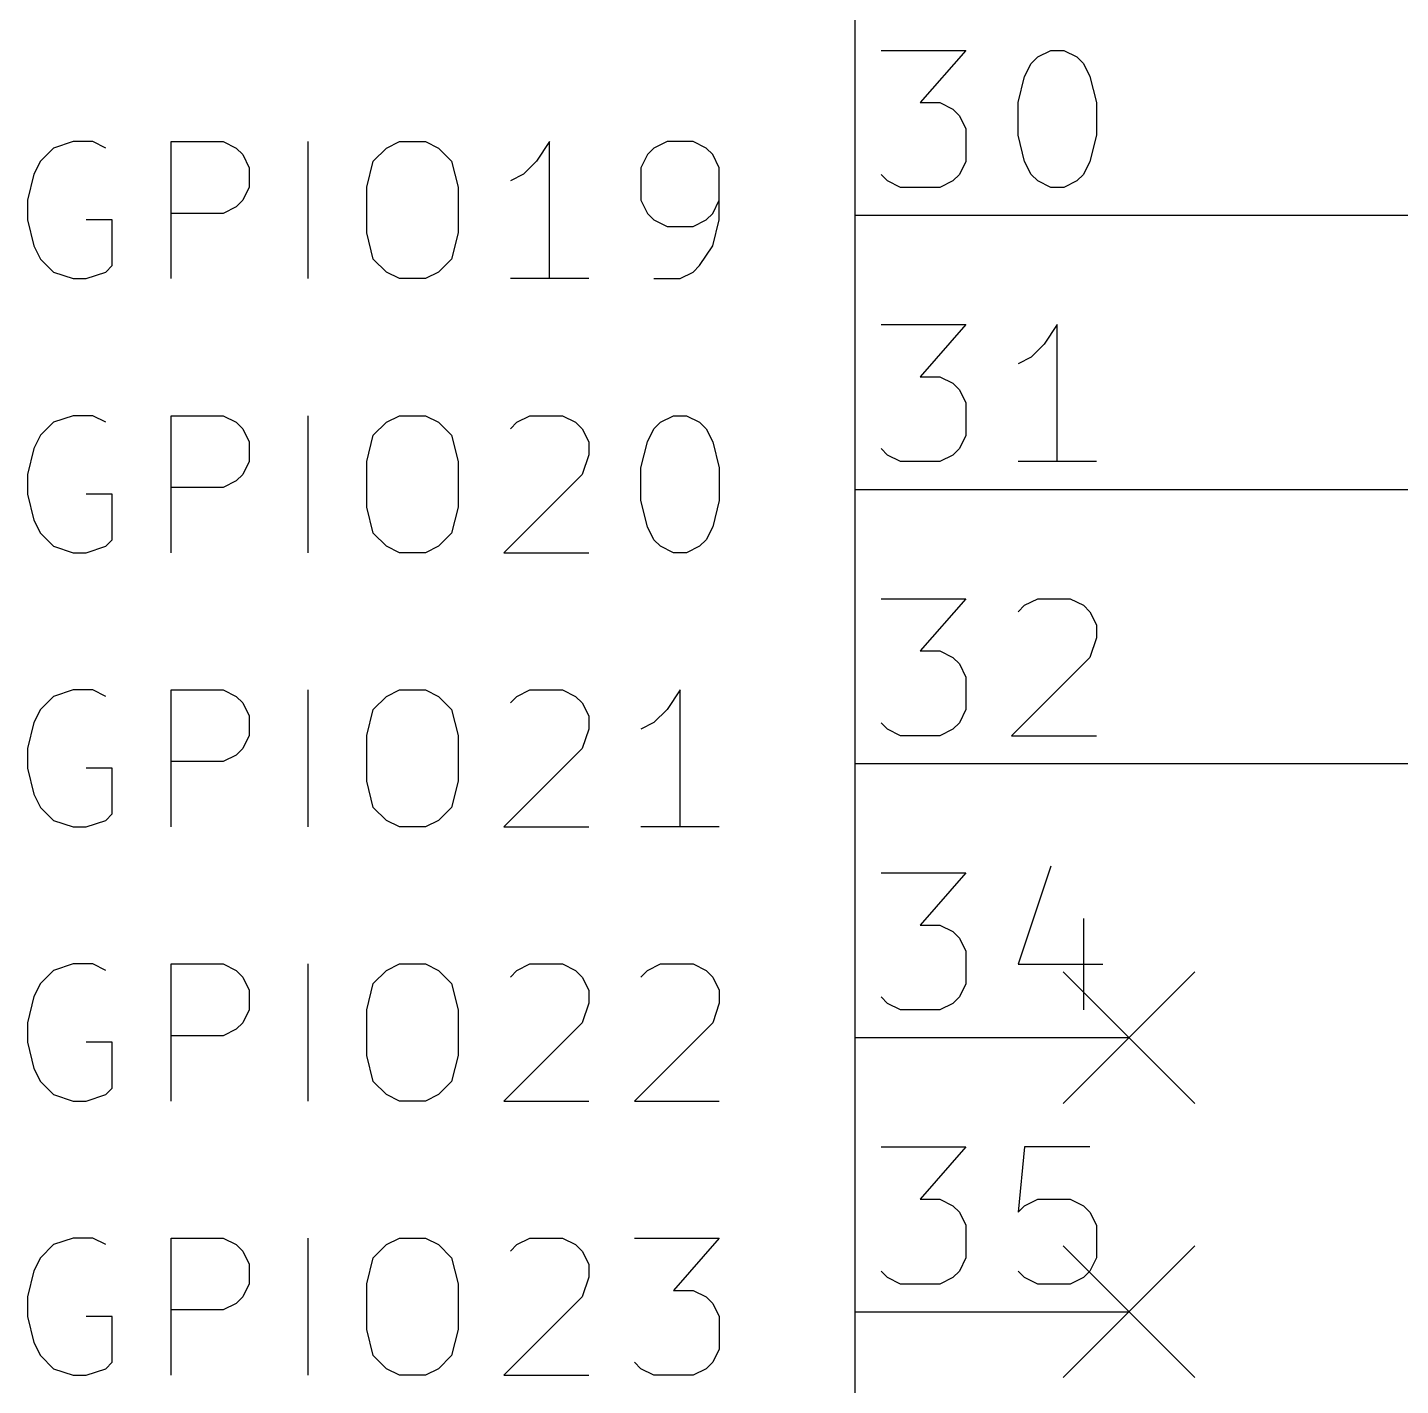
# Model space of a CAD drawing. Extents: x 0.4 to 11.3, y -7.9 to -0.4.
# Drawn here: x 8.598 to 9.099, y -5.127 to -4.632 of the extents above; entities that cross this region are included whole.
import ezdxf

# ---------------------------------------------------------------- set-up
doc = ezdxf.new("R2010")
doc.units = 0
doc.header["$MEASUREMENT"] = 0
for name, color, linetype in [('BLUE2', 5, 'CONTINUOUS'), ('CYAN2', 4, 'CONTINUOUS'), ('GREEN3', 91, 'CONTINUOUS'), ('LYELLOW', 51, 'CONTINUOUS'), ('RED2', 1, 'CONTINUOUS'), ('RED3', 11, 'CONTINUOUS')]:
    doc.layers.add(name, color=color, linetype=linetype)

msp = doc.modelspace()

# ---------------------------------------------------------------- linework, layer by layer
at = {"layer": 'BLUE2', "linetype": 'CONTINUOUS'}
for p, q in [((8.976, -4.976), (9.024, -5.024)), ((9.024, -4.976), (8.976, -5.024)), ((8.976, -5.076), (9.024, -5.124)), ((9.024, -5.076), (8.976, -5.124))]:
    msp.add_line(p, q, dxfattribs=at)
at = {"layer": 'CYAN2', "linetype": 'CONTINUOUS'}
for p, q in [((8.61476, -4.67313), (8.60762, -4.67551)), ((8.61476, -4.67313), (8.60762, -4.67551)), ((8.6219, -4.67313), (8.61476, -4.67313)), ((8.6219, -4.67313), (8.61476, -4.67313)), ((8.62667, -4.67551), (8.6219, -4.67313)), ((8.62667, -4.67551), (8.6219, -4.67313)), ((8.65047, -4.72313), (8.65047, -4.67313)), ((8.65047, -4.67313), (8.66952, -4.67313)), ((8.65047, -4.72313), (8.65047, -4.67313)), ((8.65047, -4.67313), (8.66952, -4.67313)), ((8.66952, -4.67313), (8.67428, -4.67551)), ((8.66952, -4.67313), (8.67428, -4.67551)), ((8.70047, -4.72313), (8.70047, -4.67313)), ((8.70047, -4.72313), (8.70047, -4.67313)), ((8.72905, -4.67551), (8.73381, -4.67313)), ((8.72905, -4.67551), (8.73381, -4.67313)), ((8.73381, -4.67313), (8.74333, -4.67313)), ((8.73381, -4.67313), (8.74333, -4.67313)), ((8.74333, -4.67313), (8.74809, -4.67551)), ((8.74333, -4.67313), (8.74809, -4.67551)), ((8.78857, -4.67313), (8.78381, -4.68028)), ((8.78857, -4.67313), (8.78381, -4.68028)), ((8.78857, -4.72313), (8.78857, -4.67313)), ((8.78857, -4.72313), (8.78857, -4.67313)), ((8.83143, -4.67313), (8.82667, -4.67551)), ((8.83143, -4.67313), (8.82667, -4.67551)), ((8.84095, -4.67313), (8.83143, -4.67313)), ((8.84095, -4.67313), (8.83143, -4.67313)), ((8.84571, -4.67551), (8.84095, -4.67313)), ((8.84571, -4.67551), (8.84095, -4.67313)), ((8.60762, -4.67551), (8.60285, -4.68028)), ((8.60762, -4.67551), (8.60285, -4.68028)), ((8.67428, -4.67551), (8.67667, -4.67789)), ((8.67428, -4.67551), (8.67667, -4.67789)), ((8.67667, -4.67789), (8.67904, -4.68265)), ((8.67667, -4.67789), (8.67904, -4.68265)), ((8.72428, -4.68028), (8.72905, -4.67551)), ((8.72428, -4.68028), (8.72905, -4.67551)), ((8.74809, -4.67551), (8.75285, -4.68028)), ((8.74809, -4.67551), (8.75285, -4.68028)), ((8.82428, -4.67789), (8.82191, -4.68265)), ((8.82428, -4.67789), (8.82191, -4.68265)), ((8.82667, -4.67551), (8.82428, -4.67789)), ((8.82667, -4.67551), (8.82428, -4.67789)), ((8.84809, -4.67789), (8.84571, -4.67551)), ((8.84809, -4.67789), (8.84571, -4.67551)), ((8.85048, -4.68265), (8.84809, -4.67789)), ((8.85048, -4.68265), (8.84809, -4.67789)), ((8.60285, -4.68028), (8.60047, -4.68504)), ((8.60285, -4.68028), (8.60047, -4.68504)), ((8.67904, -4.68265), (8.67904, -4.6898)), ((8.67904, -4.68265), (8.67904, -4.6898)), ((8.72191, -4.6898), (8.72428, -4.68028)), ((8.72191, -4.6898), (8.72428, -4.68028)), ((8.75285, -4.68028), (8.75524, -4.6898)), ((8.75285, -4.68028), (8.75524, -4.6898)), ((8.78381, -4.68028), (8.77905, -4.68504)), ((8.78381, -4.68028), (8.77905, -4.68504)), ((8.82191, -4.68265), (8.82191, -4.69456)), ((8.82191, -4.68265), (8.82191, -4.69456)), ((8.85048, -4.7017), (8.85048, -4.68265)), ((8.85048, -4.7017), (8.85048, -4.68265)), ((8.60047, -4.68504), (8.59809, -4.69456)), ((8.60047, -4.68504), (8.59809, -4.69456)), ((8.77905, -4.68504), (8.77429, -4.68742)), ((8.77905, -4.68504), (8.77429, -4.68742)), ((8.67904, -4.6898), (8.67667, -4.69456)), ((8.67904, -4.6898), (8.67667, -4.69456)), ((8.72191, -4.70646), (8.72191, -4.6898)), ((8.72191, -4.70646), (8.72191, -4.6898)), ((8.75524, -4.6898), (8.75524, -4.70646)), ((8.75524, -4.6898), (8.75524, -4.70646)), ((8.59809, -4.69456), (8.59809, -4.7017)), ((8.59809, -4.69456), (8.59809, -4.7017)), ((8.67428, -4.69694), (8.66952, -4.69932)), ((8.67428, -4.69694), (8.66952, -4.69932)), ((8.67667, -4.69456), (8.67428, -4.69694)), ((8.67667, -4.69456), (8.67428, -4.69694)), ((8.82191, -4.69456), (8.82428, -4.69932)), ((8.82191, -4.69456), (8.82428, -4.69932)), ((8.84809, -4.69932), (8.85048, -4.69456)), ((8.84809, -4.69932), (8.85048, -4.69456)), ((8.59809, -4.7017), (8.60047, -4.71122)), ((8.59809, -4.7017), (8.60047, -4.71122)), ((8.62904, -4.7017), (8.61952, -4.7017)), ((8.62904, -4.7017), (8.61952, -4.7017)), ((8.62904, -4.71837), (8.62904, -4.7017)), ((8.62904, -4.71837), (8.62904, -4.7017)), ((8.66952, -4.69932), (8.65047, -4.69932)), ((8.66952, -4.69932), (8.65047, -4.69932)), ((8.82428, -4.69932), (8.82667, -4.7017)), ((8.82428, -4.69932), (8.82667, -4.7017)), ((8.82667, -4.7017), (8.83143, -4.70408)), ((8.82667, -4.7017), (8.83143, -4.70408)), ((8.84095, -4.70408), (8.84571, -4.7017)), ((8.84095, -4.70408), (8.84571, -4.7017)), ((8.84571, -4.7017), (8.84809, -4.69932)), ((8.84571, -4.7017), (8.84809, -4.69932)), ((8.84809, -4.71122), (8.85048, -4.7017)), ((8.84809, -4.71122), (8.85048, -4.7017)), ((8.72428, -4.71599), (8.72191, -4.70646)), ((8.72428, -4.71599), (8.72191, -4.70646)), ((8.75524, -4.70646), (8.75285, -4.71599)), ((8.75524, -4.70646), (8.75285, -4.71599)), ((8.83143, -4.70408), (8.84095, -4.70408)), ((8.83143, -4.70408), (8.84095, -4.70408)), ((8.60047, -4.71122), (8.60285, -4.71599)), ((8.60047, -4.71122), (8.60285, -4.71599)), ((8.84333, -4.71837), (8.84809, -4.71122)), ((8.84333, -4.71837), (8.84809, -4.71122)), ((8.60285, -4.71599), (8.60762, -4.72075)), ((8.60285, -4.71599), (8.60762, -4.72075)), ((8.62667, -4.72075), (8.62904, -4.71837)), ((8.62667, -4.72075), (8.62904, -4.71837)), ((8.72905, -4.72075), (8.72428, -4.71599)), ((8.72905, -4.72075), (8.72428, -4.71599)), ((8.75285, -4.71599), (8.74809, -4.72075)), ((8.75285, -4.71599), (8.74809, -4.72075)), ((8.84095, -4.72075), (8.84333, -4.71837)), ((8.84095, -4.72075), (8.84333, -4.71837)), ((8.60762, -4.72075), (8.61476, -4.72313)), ((8.60762, -4.72075), (8.61476, -4.72313)), ((8.61476, -4.72313), (8.61952, -4.72313)), ((8.61476, -4.72313), (8.61952, -4.72313)), ((8.61952, -4.72313), (8.62667, -4.72075)), ((8.61952, -4.72313), (8.62667, -4.72075)), ((8.73381, -4.72313), (8.72905, -4.72075)), ((8.73381, -4.72313), (8.72905, -4.72075)), ((8.74333, -4.72313), (8.73381, -4.72313)), ((8.74333, -4.72313), (8.73381, -4.72313)), ((8.74809, -4.72075), (8.74333, -4.72313)), ((8.74809, -4.72075), (8.74333, -4.72313)), ((8.80286, -4.72313), (8.77429, -4.72313)), ((8.80286, -4.72313), (8.77429, -4.72313)), ((8.82667, -4.72313), (8.83619, -4.72313)), ((8.82667, -4.72313), (8.83619, -4.72313)), ((8.83619, -4.72313), (8.84095, -4.72075)), ((8.83619, -4.72313), (8.84095, -4.72075)), ((8.61476, -4.77313), (8.60762, -4.77551)), ((8.61476, -4.77313), (8.60762, -4.77551)), ((8.6219, -4.77313), (8.61476, -4.77313)), ((8.6219, -4.77313), (8.61476, -4.77313)), ((8.62667, -4.77551), (8.6219, -4.77313)), ((8.62667, -4.77551), (8.6219, -4.77313)), ((8.65047, -4.82313), (8.65047, -4.77313)), ((8.65047, -4.77313), (8.66952, -4.77313)), ((8.65047, -4.82313), (8.65047, -4.77313)), ((8.65047, -4.77313), (8.66952, -4.77313)), ((8.66952, -4.77313), (8.67428, -4.77551)), ((8.66952, -4.77313), (8.67428, -4.77551)), ((8.70047, -4.82313), (8.70047, -4.77313)), ((8.70047, -4.82313), (8.70047, -4.77313)), ((8.72905, -4.77551), (8.73381, -4.77313)), ((8.72905, -4.77551), (8.73381, -4.77313)), ((8.73381, -4.77313), (8.74333, -4.77313)), ((8.73381, -4.77313), (8.74333, -4.77313)), ((8.74333, -4.77313), (8.74809, -4.77551)), ((8.74333, -4.77313), (8.74809, -4.77551)), ((8.77667, -4.77551), (8.78143, -4.77313)), ((8.77667, -4.77551), (8.78143, -4.77313)), ((8.78143, -4.77313), (8.79333, -4.77313)), ((8.78143, -4.77313), (8.79333, -4.77313)), ((8.79333, -4.77313), (8.79809, -4.77551)), ((8.79333, -4.77313), (8.79809, -4.77551)), ((8.82905, -4.77551), (8.83381, -4.77313)), ((8.82905, -4.77551), (8.83381, -4.77313)), ((8.83381, -4.77313), (8.83857, -4.77313)), ((8.83381, -4.77313), (8.83857, -4.77313)), ((8.83857, -4.77313), (8.84333, -4.77551)), ((8.83857, -4.77313), (8.84333, -4.77551)), ((8.60762, -4.77551), (8.60285, -4.78028)), ((8.60762, -4.77551), (8.60285, -4.78028)), ((8.67428, -4.77551), (8.67667, -4.77789)), ((8.67428, -4.77551), (8.67667, -4.77789)), ((8.67667, -4.77789), (8.67904, -4.78265)), ((8.67667, -4.77789), (8.67904, -4.78265)), ((8.72428, -4.78028), (8.72905, -4.77551)), ((8.72428, -4.78028), (8.72905, -4.77551)), ((8.74809, -4.77551), (8.75285, -4.78028)), ((8.74809, -4.77551), (8.75285, -4.78028)), ((8.77429, -4.77789), (8.77667, -4.77551)), ((8.77429, -4.77789), (8.77667, -4.77551)), ((8.79809, -4.77551), (8.80048, -4.77789)), ((8.79809, -4.77551), (8.80048, -4.77789)), ((8.80048, -4.77789), (8.80286, -4.78265)), ((8.80048, -4.77789), (8.80286, -4.78265)), ((8.82428, -4.78265), (8.82667, -4.77789)), ((8.82428, -4.78265), (8.82667, -4.77789)), ((8.82667, -4.77789), (8.82905, -4.77551)), ((8.82667, -4.77789), (8.82905, -4.77551)), ((8.84333, -4.77551), (8.84571, -4.77789)), ((8.84333, -4.77551), (8.84571, -4.77789)), ((8.84571, -4.77789), (8.84809, -4.78265)), ((8.84571, -4.77789), (8.84809, -4.78265)), ((8.60285, -4.78028), (8.60047, -4.78504)), ((8.60285, -4.78028), (8.60047, -4.78504)), ((8.67904, -4.78265), (8.67904, -4.7898)), ((8.67904, -4.78265), (8.67904, -4.7898)), ((8.72191, -4.7898), (8.72428, -4.78028)), ((8.72191, -4.7898), (8.72428, -4.78028)), ((8.75285, -4.78028), (8.75524, -4.7898)), ((8.75285, -4.78028), (8.75524, -4.7898)), ((8.80286, -4.78265), (8.80286, -4.78742)), ((8.80286, -4.78265), (8.80286, -4.78742)), ((8.82191, -4.79218), (8.82428, -4.78265)), ((8.82191, -4.79218), (8.82428, -4.78265)), ((8.84809, -4.78265), (8.85048, -4.79218)), ((8.84809, -4.78265), (8.85048, -4.79218)), ((8.60047, -4.78504), (8.59809, -4.79456)), ((8.60047, -4.78504), (8.59809, -4.79456)), ((8.80286, -4.78742), (8.80048, -4.79456)), ((8.80286, -4.78742), (8.80048, -4.79456)), ((8.67904, -4.7898), (8.67667, -4.79456)), ((8.67904, -4.7898), (8.67667, -4.79456)), ((8.72191, -4.80646), (8.72191, -4.7898)), ((8.72191, -4.80646), (8.72191, -4.7898)), ((8.75524, -4.7898), (8.75524, -4.80646)), ((8.75524, -4.7898), (8.75524, -4.80646)), ((8.82191, -4.80408), (8.82191, -4.79218)), ((8.82191, -4.80408), (8.82191, -4.79218)), ((8.85048, -4.79218), (8.85048, -4.80408)), ((8.85048, -4.79218), (8.85048, -4.80408)), ((8.59809, -4.79456), (8.59809, -4.8017)), ((8.59809, -4.79456), (8.59809, -4.8017)), ((8.67428, -4.79694), (8.66952, -4.79932)), ((8.67428, -4.79694), (8.66952, -4.79932)), ((8.67667, -4.79456), (8.67428, -4.79694)), ((8.67667, -4.79456), (8.67428, -4.79694)), ((8.80048, -4.79456), (8.77191, -4.82313)), ((8.80048, -4.79456), (8.77191, -4.82313)), ((8.59809, -4.8017), (8.60047, -4.81122)), ((8.59809, -4.8017), (8.60047, -4.81122)), ((8.62904, -4.8017), (8.61952, -4.8017)), ((8.62904, -4.8017), (8.61952, -4.8017)), ((8.62904, -4.81837), (8.62904, -4.8017)), ((8.62904, -4.81837), (8.62904, -4.8017)), ((8.66952, -4.79932), (8.65047, -4.79932)), ((8.66952, -4.79932), (8.65047, -4.79932)), ((8.82428, -4.81361), (8.82191, -4.80408)), ((8.82428, -4.81361), (8.82191, -4.80408)), ((8.85048, -4.80408), (8.84809, -4.81361)), ((8.85048, -4.80408), (8.84809, -4.81361)), ((8.72428, -4.81599), (8.72191, -4.80646)), ((8.72428, -4.81599), (8.72191, -4.80646)), ((8.75524, -4.80646), (8.75285, -4.81599)), ((8.75524, -4.80646), (8.75285, -4.81599)), ((8.60047, -4.81122), (8.60285, -4.81599)), ((8.60047, -4.81122), (8.60285, -4.81599)), ((8.82667, -4.81837), (8.82428, -4.81361)), ((8.82667, -4.81837), (8.82428, -4.81361)), ((8.84809, -4.81361), (8.84571, -4.81837)), ((8.84809, -4.81361), (8.84571, -4.81837)), ((8.60285, -4.81599), (8.60762, -4.82075)), ((8.60285, -4.81599), (8.60762, -4.82075)), ((8.62667, -4.82075), (8.62904, -4.81837)), ((8.62667, -4.82075), (8.62904, -4.81837)), ((8.72905, -4.82075), (8.72428, -4.81599)), ((8.72905, -4.82075), (8.72428, -4.81599)), ((8.75285, -4.81599), (8.74809, -4.82075)), ((8.75285, -4.81599), (8.74809, -4.82075)), ((8.82905, -4.82075), (8.82667, -4.81837)), ((8.82905, -4.82075), (8.82667, -4.81837)), ((8.84571, -4.81837), (8.84333, -4.82075)), ((8.84571, -4.81837), (8.84333, -4.82075)), ((8.60762, -4.82075), (8.61476, -4.82313)), ((8.60762, -4.82075), (8.61476, -4.82313)), ((8.61476, -4.82313), (8.61952, -4.82313)), ((8.61476, -4.82313), (8.61952, -4.82313)), ((8.61952, -4.82313), (8.62667, -4.82075)), ((8.61952, -4.82313), (8.62667, -4.82075)), ((8.73381, -4.82313), (8.72905, -4.82075)), ((8.73381, -4.82313), (8.72905, -4.82075)), ((8.74333, -4.82313), (8.73381, -4.82313)), ((8.74333, -4.82313), (8.73381, -4.82313)), ((8.74809, -4.82075), (8.74333, -4.82313)), ((8.74809, -4.82075), (8.74333, -4.82313)), ((8.77191, -4.82313), (8.80286, -4.82313)), ((8.77191, -4.82313), (8.80286, -4.82313)), ((8.83381, -4.82313), (8.82905, -4.82075)), ((8.83381, -4.82313), (8.82905, -4.82075)), ((8.83857, -4.82313), (8.83381, -4.82313)), ((8.83857, -4.82313), (8.83381, -4.82313)), ((8.84333, -4.82075), (8.83857, -4.82313)), ((8.84333, -4.82075), (8.83857, -4.82313)), ((8.61476, -4.87313), (8.60762, -4.87551)), ((8.61476, -4.87313), (8.60762, -4.87551)), ((8.6219, -4.87313), (8.61476, -4.87313)), ((8.6219, -4.87313), (8.61476, -4.87313)), ((8.62667, -4.87551), (8.6219, -4.87313)), ((8.62667, -4.87551), (8.6219, -4.87313)), ((8.65047, -4.92313), (8.65047, -4.87313)), ((8.65047, -4.87313), (8.66952, -4.87313)), ((8.65047, -4.92313), (8.65047, -4.87313)), ((8.65047, -4.87313), (8.66952, -4.87313)), ((8.66952, -4.87313), (8.67428, -4.87551)), ((8.66952, -4.87313), (8.67428, -4.87551)), ((8.70047, -4.92313), (8.70047, -4.87313)), ((8.70047, -4.92313), (8.70047, -4.87313)), ((8.72905, -4.87551), (8.73381, -4.87313)), ((8.72905, -4.87551), (8.73381, -4.87313)), ((8.73381, -4.87313), (8.74333, -4.87313)), ((8.73381, -4.87313), (8.74333, -4.87313)), ((8.74333, -4.87313), (8.74809, -4.87551)), ((8.74333, -4.87313), (8.74809, -4.87551)), ((8.77667, -4.87551), (8.78143, -4.87313)), ((8.77667, -4.87551), (8.78143, -4.87313)), ((8.78143, -4.87313), (8.79333, -4.87313)), ((8.78143, -4.87313), (8.79333, -4.87313)), ((8.79333, -4.87313), (8.79809, -4.87551)), ((8.79333, -4.87313), (8.79809, -4.87551)), ((8.83619, -4.87313), (8.83143, -4.88028)), ((8.83619, -4.87313), (8.83143, -4.88028)), ((8.83619, -4.92313), (8.83619, -4.87313)), ((8.83619, -4.92313), (8.83619, -4.87313)), ((8.60762, -4.87551), (8.60285, -4.88028)), ((8.60762, -4.87551), (8.60285, -4.88028)), ((8.67428, -4.87551), (8.67667, -4.87789)), ((8.67428, -4.87551), (8.67667, -4.87789)), ((8.67667, -4.87789), (8.67904, -4.88265)), ((8.67667, -4.87789), (8.67904, -4.88265)), ((8.72428, -4.88028), (8.72905, -4.87551)), ((8.72428, -4.88028), (8.72905, -4.87551)), ((8.74809, -4.87551), (8.75285, -4.88028)), ((8.74809, -4.87551), (8.75285, -4.88028)), ((8.77429, -4.87789), (8.77667, -4.87551)), ((8.77429, -4.87789), (8.77667, -4.87551)), ((8.79809, -4.87551), (8.80048, -4.87789)), ((8.79809, -4.87551), (8.80048, -4.87789)), ((8.80048, -4.87789), (8.80286, -4.88265)), ((8.80048, -4.87789), (8.80286, -4.88265)), ((8.60285, -4.88028), (8.60047, -4.88504)), ((8.60285, -4.88028), (8.60047, -4.88504)), ((8.67904, -4.88265), (8.67904, -4.8898)), ((8.67904, -4.88265), (8.67904, -4.8898)), ((8.72191, -4.8898), (8.72428, -4.88028)), ((8.72191, -4.8898), (8.72428, -4.88028)), ((8.75285, -4.88028), (8.75524, -4.8898)), ((8.75285, -4.88028), (8.75524, -4.8898)), ((8.80286, -4.88265), (8.80286, -4.88742)), ((8.80286, -4.88265), (8.80286, -4.88742)), ((8.83143, -4.88028), (8.82667, -4.88504)), ((8.83143, -4.88028), (8.82667, -4.88504)), ((8.60047, -4.88504), (8.59809, -4.89456)), ((8.60047, -4.88504), (8.59809, -4.89456)), ((8.80286, -4.88742), (8.80048, -4.89456)), ((8.80286, -4.88742), (8.80048, -4.89456)), ((8.82667, -4.88504), (8.82191, -4.88742)), ((8.82667, -4.88504), (8.82191, -4.88742)), ((8.67904, -4.8898), (8.67667, -4.89456)), ((8.67904, -4.8898), (8.67667, -4.89456)), ((8.72191, -4.90646), (8.72191, -4.8898)), ((8.72191, -4.90646), (8.72191, -4.8898)), ((8.75524, -4.8898), (8.75524, -4.90646)), ((8.75524, -4.8898), (8.75524, -4.90646)), ((8.59809, -4.89456), (8.59809, -4.9017)), ((8.59809, -4.89456), (8.59809, -4.9017)), ((8.67428, -4.89694), (8.66952, -4.89932)), ((8.67428, -4.89694), (8.66952, -4.89932)), ((8.67667, -4.89456), (8.67428, -4.89694)), ((8.67667, -4.89456), (8.67428, -4.89694)), ((8.80048, -4.89456), (8.77191, -4.92313)), ((8.80048, -4.89456), (8.77191, -4.92313)), ((8.59809, -4.9017), (8.60047, -4.91122)), ((8.59809, -4.9017), (8.60047, -4.91122)), ((8.62904, -4.9017), (8.61952, -4.9017)), ((8.62904, -4.9017), (8.61952, -4.9017)), ((8.62904, -4.91837), (8.62904, -4.9017)), ((8.62904, -4.91837), (8.62904, -4.9017)), ((8.66952, -4.89932), (8.65047, -4.89932)), ((8.66952, -4.89932), (8.65047, -4.89932)), ((8.72428, -4.91599), (8.72191, -4.90646)), ((8.72428, -4.91599), (8.72191, -4.90646)), ((8.75524, -4.90646), (8.75285, -4.91599)), ((8.75524, -4.90646), (8.75285, -4.91599)), ((8.60047, -4.91122), (8.60285, -4.91599)), ((8.60047, -4.91122), (8.60285, -4.91599)), ((8.60285, -4.91599), (8.60762, -4.92075)), ((8.60285, -4.91599), (8.60762, -4.92075)), ((8.62667, -4.92075), (8.62904, -4.91837)), ((8.62667, -4.92075), (8.62904, -4.91837)), ((8.72905, -4.92075), (8.72428, -4.91599)), ((8.72905, -4.92075), (8.72428, -4.91599)), ((8.75285, -4.91599), (8.74809, -4.92075)), ((8.75285, -4.91599), (8.74809, -4.92075)), ((8.60762, -4.92075), (8.61476, -4.92313)), ((8.60762, -4.92075), (8.61476, -4.92313)), ((8.61476, -4.92313), (8.61952, -4.92313)), ((8.61476, -4.92313), (8.61952, -4.92313)), ((8.61952, -4.92313), (8.62667, -4.92075)), ((8.61952, -4.92313), (8.62667, -4.92075)), ((8.73381, -4.92313), (8.72905, -4.92075)), ((8.73381, -4.92313), (8.72905, -4.92075)), ((8.74333, -4.92313), (8.73381, -4.92313)), ((8.74333, -4.92313), (8.73381, -4.92313)), ((8.74809, -4.92075), (8.74333, -4.92313)), ((8.74809, -4.92075), (8.74333, -4.92313)), ((8.77191, -4.92313), (8.80286, -4.92313)), ((8.77191, -4.92313), (8.80286, -4.92313)), ((8.85048, -4.92313), (8.82191, -4.92313)), ((8.85048, -4.92313), (8.82191, -4.92313)), ((8.61476, -4.97313), (8.60762, -4.97551)), ((8.61476, -4.97313), (8.60762, -4.97551)), ((8.6219, -4.97313), (8.61476, -4.97313)), ((8.6219, -4.97313), (8.61476, -4.97313)), ((8.62667, -4.97551), (8.6219, -4.97313)), ((8.62667, -4.97551), (8.6219, -4.97313)), ((8.65047, -5.02313), (8.65047, -4.97313)), ((8.65047, -4.97313), (8.66952, -4.97313)), ((8.65047, -5.02313), (8.65047, -4.97313)), ((8.65047, -4.97313), (8.66952, -4.97313)), ((8.66952, -4.97313), (8.67428, -4.97551)), ((8.66952, -4.97313), (8.67428, -4.97551)), ((8.70047, -5.02313), (8.70047, -4.97313)), ((8.70047, -5.02313), (8.70047, -4.97313)), ((8.72905, -4.97551), (8.73381, -4.97313)), ((8.72905, -4.97551), (8.73381, -4.97313)), ((8.73381, -4.97313), (8.74333, -4.97313)), ((8.73381, -4.97313), (8.74333, -4.97313)), ((8.74333, -4.97313), (8.74809, -4.97551)), ((8.74333, -4.97313), (8.74809, -4.97551)), ((8.77667, -4.97551), (8.78143, -4.97313)), ((8.77667, -4.97551), (8.78143, -4.97313)), ((8.78143, -4.97313), (8.79333, -4.97313)), ((8.78143, -4.97313), (8.79333, -4.97313)), ((8.79333, -4.97313), (8.79809, -4.97551)), ((8.79333, -4.97313), (8.79809, -4.97551)), ((8.82428, -4.97551), (8.82905, -4.97313)), ((8.82428, -4.97551), (8.82905, -4.97313)), ((8.82905, -4.97313), (8.84095, -4.97313)), ((8.82905, -4.97313), (8.84095, -4.97313)), ((8.84095, -4.97313), (8.84571, -4.97551)), ((8.84095, -4.97313), (8.84571, -4.97551)), ((8.60762, -4.97551), (8.60285, -4.98028)), ((8.60762, -4.97551), (8.60285, -4.98028)), ((8.67428, -4.97551), (8.67667, -4.97789)), ((8.67428, -4.97551), (8.67667, -4.97789)), ((8.67667, -4.97789), (8.67904, -4.98265)), ((8.67667, -4.97789), (8.67904, -4.98265)), ((8.72428, -4.98028), (8.72905, -4.97551)), ((8.72428, -4.98028), (8.72905, -4.97551)), ((8.74809, -4.97551), (8.75285, -4.98028)), ((8.74809, -4.97551), (8.75285, -4.98028)), ((8.77429, -4.97789), (8.77667, -4.97551)), ((8.77429, -4.97789), (8.77667, -4.97551)), ((8.79809, -4.97551), (8.80048, -4.97789)), ((8.79809, -4.97551), (8.80048, -4.97789)), ((8.80048, -4.97789), (8.80286, -4.98265)), ((8.80048, -4.97789), (8.80286, -4.98265)), ((8.82191, -4.97789), (8.82428, -4.97551)), ((8.82191, -4.97789), (8.82428, -4.97551)), ((8.84571, -4.97551), (8.84809, -4.97789)), ((8.84571, -4.97551), (8.84809, -4.97789)), ((8.84809, -4.97789), (8.85048, -4.98265)), ((8.84809, -4.97789), (8.85048, -4.98265)), ((8.60285, -4.98028), (8.60047, -4.98504)), ((8.60285, -4.98028), (8.60047, -4.98504)), ((8.67904, -4.98265), (8.67904, -4.9898)), ((8.67904, -4.98265), (8.67904, -4.9898)), ((8.72191, -4.9898), (8.72428, -4.98028)), ((8.72191, -4.9898), (8.72428, -4.98028)), ((8.75285, -4.98028), (8.75524, -4.9898)), ((8.75285, -4.98028), (8.75524, -4.9898)), ((8.80286, -4.98265), (8.80286, -4.98742)), ((8.80286, -4.98265), (8.80286, -4.98742)), ((8.85048, -4.98265), (8.85048, -4.98742)), ((8.85048, -4.98265), (8.85048, -4.98742)), ((8.60047, -4.98504), (8.59809, -4.99456)), ((8.60047, -4.98504), (8.59809, -4.99456)), ((8.80286, -4.98742), (8.80048, -4.99456)), ((8.80286, -4.98742), (8.80048, -4.99456)), ((8.85048, -4.98742), (8.84809, -4.99456)), ((8.85048, -4.98742), (8.84809, -4.99456)), ((8.67904, -4.9898), (8.67667, -4.99456)), ((8.67904, -4.9898), (8.67667, -4.99456)), ((8.72191, -5.00646), (8.72191, -4.9898)), ((8.72191, -5.00646), (8.72191, -4.9898)), ((8.75524, -4.9898), (8.75524, -5.00646)), ((8.75524, -4.9898), (8.75524, -5.00646)), ((8.59809, -4.99456), (8.59809, -5.0017)), ((8.59809, -4.99456), (8.59809, -5.0017)), ((8.66952, -4.99932), (8.65047, -4.99932)), ((8.66952, -4.99932), (8.65047, -4.99932)), ((8.67428, -4.99694), (8.66952, -4.99932)), ((8.67428, -4.99694), (8.66952, -4.99932)), ((8.67667, -4.99456), (8.67428, -4.99694)), ((8.67667, -4.99456), (8.67428, -4.99694)), ((8.80048, -4.99456), (8.77191, -5.02313)), ((8.80048, -4.99456), (8.77191, -5.02313)), ((8.84809, -4.99456), (8.81952, -5.02313)), ((8.84809, -4.99456), (8.81952, -5.02313)), ((8.59809, -5.0017), (8.60047, -5.01122)), ((8.59809, -5.0017), (8.60047, -5.01122)), ((8.62904, -5.0017), (8.61952, -5.0017)), ((8.62904, -5.0017), (8.61952, -5.0017)), ((8.62904, -5.01837), (8.62904, -5.0017)), ((8.62904, -5.01837), (8.62904, -5.0017)), ((8.72428, -5.01599), (8.72191, -5.00646)), ((8.72428, -5.01599), (8.72191, -5.00646)), ((8.75524, -5.00646), (8.75285, -5.01599)), ((8.75524, -5.00646), (8.75285, -5.01599)), ((8.60047, -5.01122), (8.60285, -5.01599)), ((8.60047, -5.01122), (8.60285, -5.01599)), ((8.60285, -5.01599), (8.60762, -5.02075)), ((8.60285, -5.01599), (8.60762, -5.02075)), ((8.62667, -5.02075), (8.62904, -5.01837)), ((8.62667, -5.02075), (8.62904, -5.01837)), ((8.72905, -5.02075), (8.72428, -5.01599)), ((8.72905, -5.02075), (8.72428, -5.01599)), ((8.75285, -5.01599), (8.74809, -5.02075)), ((8.75285, -5.01599), (8.74809, -5.02075)), ((8.60762, -5.02075), (8.61476, -5.02313)), ((8.60762, -5.02075), (8.61476, -5.02313)), ((8.61476, -5.02313), (8.61952, -5.02313)), ((8.61476, -5.02313), (8.61952, -5.02313)), ((8.61952, -5.02313), (8.62667, -5.02075)), ((8.61952, -5.02313), (8.62667, -5.02075)), ((8.73381, -5.02313), (8.72905, -5.02075)), ((8.73381, -5.02313), (8.72905, -5.02075)), ((8.74333, -5.02313), (8.73381, -5.02313)), ((8.74333, -5.02313), (8.73381, -5.02313)), ((8.74809, -5.02075), (8.74333, -5.02313)), ((8.74809, -5.02075), (8.74333, -5.02313)), ((8.77191, -5.02313), (8.80286, -5.02313)), ((8.77191, -5.02313), (8.80286, -5.02313)), ((8.81952, -5.02313), (8.85048, -5.02313)), ((8.81952, -5.02313), (8.85048, -5.02313)), ((8.61476, -5.07313), (8.60762, -5.07551)), ((8.61476, -5.07313), (8.60762, -5.07551)), ((8.6219, -5.07313), (8.61476, -5.07313)), ((8.6219, -5.07313), (8.61476, -5.07313)), ((8.62667, -5.07551), (8.6219, -5.07313)), ((8.62667, -5.07551), (8.6219, -5.07313)), ((8.65047, -5.12313), (8.65047, -5.07313)), ((8.65047, -5.07313), (8.66952, -5.07313)), ((8.65047, -5.12313), (8.65047, -5.07313)), ((8.65047, -5.07313), (8.66952, -5.07313)), ((8.66952, -5.07313), (8.67428, -5.07551)), ((8.66952, -5.07313), (8.67428, -5.07551)), ((8.70047, -5.12313), (8.70047, -5.07313)), ((8.70047, -5.12313), (8.70047, -5.07313)), ((8.72905, -5.07551), (8.73381, -5.07313)), ((8.72905, -5.07551), (8.73381, -5.07313)), ((8.73381, -5.07313), (8.74333, -5.07313)), ((8.73381, -5.07313), (8.74333, -5.07313)), ((8.74333, -5.07313), (8.74809, -5.07551)), ((8.74333, -5.07313), (8.74809, -5.07551)), ((8.77667, -5.07551), (8.78143, -5.07313)), ((8.77667, -5.07551), (8.78143, -5.07313)), ((8.78143, -5.07313), (8.79333, -5.07313)), ((8.78143, -5.07313), (8.79333, -5.07313)), ((8.79333, -5.07313), (8.79809, -5.07551)), ((8.79333, -5.07313), (8.79809, -5.07551)), ((8.81952, -5.07313), (8.85048, -5.07313)), ((8.81952, -5.07313), (8.85048, -5.07313)), ((8.85048, -5.07313), (8.83381, -5.09218)), ((8.85048, -5.07313), (8.83381, -5.09218)), ((8.60762, -5.07551), (8.60285, -5.08028)), ((8.60762, -5.07551), (8.60285, -5.08028)), ((8.67428, -5.07551), (8.67667, -5.07789)), ((8.67428, -5.07551), (8.67667, -5.07789)), ((8.67667, -5.07789), (8.67904, -5.08265)), ((8.67667, -5.07789), (8.67904, -5.08265)), ((8.72428, -5.08028), (8.72905, -5.07551)), ((8.72428, -5.08028), (8.72905, -5.07551)), ((8.74809, -5.07551), (8.75285, -5.08028)), ((8.74809, -5.07551), (8.75285, -5.08028)), ((8.77429, -5.07789), (8.77667, -5.07551)), ((8.77429, -5.07789), (8.77667, -5.07551)), ((8.79809, -5.07551), (8.80048, -5.07789)), ((8.79809, -5.07551), (8.80048, -5.07789)), ((8.80048, -5.07789), (8.80286, -5.08265)), ((8.80048, -5.07789), (8.80286, -5.08265)), ((8.60285, -5.08028), (8.60047, -5.08504)), ((8.60285, -5.08028), (8.60047, -5.08504)), ((8.67904, -5.08265), (8.67904, -5.0898)), ((8.67904, -5.08265), (8.67904, -5.0898)), ((8.72191, -5.0898), (8.72428, -5.08028)), ((8.72191, -5.0898), (8.72428, -5.08028)), ((8.75285, -5.08028), (8.75524, -5.0898)), ((8.75285, -5.08028), (8.75524, -5.0898)), ((8.80286, -5.08265), (8.80286, -5.08742)), ((8.80286, -5.08265), (8.80286, -5.08742)), ((8.60047, -5.08504), (8.59809, -5.09456)), ((8.60047, -5.08504), (8.59809, -5.09456)), ((8.80286, -5.08742), (8.80048, -5.09456)), ((8.80286, -5.08742), (8.80048, -5.09456)), ((8.59809, -5.09456), (8.59809, -5.1017)), ((8.59809, -5.09456), (8.59809, -5.1017)), ((8.67667, -5.09456), (8.67428, -5.09694)), ((8.67667, -5.09456), (8.67428, -5.09694)), ((8.67904, -5.0898), (8.67667, -5.09456)), ((8.67904, -5.0898), (8.67667, -5.09456)), ((8.72191, -5.10646), (8.72191, -5.0898)), ((8.72191, -5.10646), (8.72191, -5.0898)), ((8.75524, -5.0898), (8.75524, -5.10646)), ((8.75524, -5.0898), (8.75524, -5.10646)), ((8.80048, -5.09456), (8.77191, -5.12313)), ((8.80048, -5.09456), (8.77191, -5.12313)), ((8.83381, -5.09218), (8.84095, -5.09218)), ((8.83381, -5.09218), (8.84095, -5.09218)), ((8.84095, -5.09218), (8.84571, -5.09456)), ((8.84095, -5.09218), (8.84571, -5.09456)), ((8.84571, -5.09456), (8.84809, -5.09694)), ((8.84571, -5.09456), (8.84809, -5.09694)), ((8.66952, -5.09932), (8.65047, -5.09932)), ((8.66952, -5.09932), (8.65047, -5.09932)), ((8.67428, -5.09694), (8.66952, -5.09932)), ((8.67428, -5.09694), (8.66952, -5.09932)), ((8.84809, -5.09694), (8.85048, -5.1017)), ((8.84809, -5.09694), (8.85048, -5.1017)), ((8.59809, -5.1017), (8.60047, -5.11122)), ((8.59809, -5.1017), (8.60047, -5.11122)), ((8.62904, -5.1017), (8.61952, -5.1017)), ((8.62904, -5.1017), (8.61952, -5.1017)), ((8.62904, -5.11837), (8.62904, -5.1017)), ((8.62904, -5.11837), (8.62904, -5.1017)), ((8.85048, -5.1017), (8.85048, -5.11361)), ((8.85048, -5.1017), (8.85048, -5.11361)), ((8.72428, -5.11599), (8.72191, -5.10646)), ((8.72428, -5.11599), (8.72191, -5.10646)), ((8.75524, -5.10646), (8.75285, -5.11599)), ((8.75524, -5.10646), (8.75285, -5.11599)), ((8.60047, -5.11122), (8.60285, -5.11599)), ((8.60047, -5.11122), (8.60285, -5.11599)), ((8.85048, -5.11361), (8.84809, -5.11837)), ((8.85048, -5.11361), (8.84809, -5.11837)), ((8.60285, -5.11599), (8.60762, -5.12075)), ((8.60285, -5.11599), (8.60762, -5.12075)), ((8.62667, -5.12075), (8.62904, -5.11837)), ((8.62667, -5.12075), (8.62904, -5.11837)), ((8.72905, -5.12075), (8.72428, -5.11599)), ((8.72905, -5.12075), (8.72428, -5.11599)), ((8.75285, -5.11599), (8.74809, -5.12075)), ((8.75285, -5.11599), (8.74809, -5.12075)), ((8.82191, -5.12075), (8.81952, -5.11837)), ((8.82191, -5.12075), (8.81952, -5.11837)), ((8.84809, -5.11837), (8.84571, -5.12075)), ((8.84809, -5.11837), (8.84571, -5.12075)), ((8.60762, -5.12075), (8.61476, -5.12313)), ((8.60762, -5.12075), (8.61476, -5.12313)), ((8.61476, -5.12313), (8.61952, -5.12313)), ((8.61476, -5.12313), (8.61952, -5.12313)), ((8.61952, -5.12313), (8.62667, -5.12075)), ((8.61952, -5.12313), (8.62667, -5.12075)), ((8.73381, -5.12313), (8.72905, -5.12075)), ((8.73381, -5.12313), (8.72905, -5.12075)), ((8.74333, -5.12313), (8.73381, -5.12313)), ((8.74333, -5.12313), (8.73381, -5.12313)), ((8.74809, -5.12075), (8.74333, -5.12313)), ((8.74809, -5.12075), (8.74333, -5.12313)), ((8.77191, -5.12313), (8.80286, -5.12313)), ((8.77191, -5.12313), (8.80286, -5.12313)), ((8.82667, -5.12313), (8.82191, -5.12075)), ((8.82667, -5.12313), (8.82191, -5.12075)), ((8.84095, -5.12313), (8.82667, -5.12313)), ((8.84095, -5.12313), (8.82667, -5.12313)), ((8.84571, -5.12075), (8.84095, -5.12313)), ((8.84571, -5.12075), (8.84095, -5.12313))]:
    msp.add_line(p, q, dxfattribs=at)
at = {"layer": 'GREEN3', "linetype": 'CONTINUOUS'}
for p, q in [((9, -4.7), (9.6, -4.7)), ((9, -4.8), (9.6, -4.8)), ((9, -4.9), (9.6, -4.9))]:
    msp.add_line(p, q, dxfattribs=at)
at = {"layer": 'LYELLOW', "linetype": 'CONTINUOUS'}
msp.add_line((8.9, -2.2), (8.9, -6), dxfattribs=at)
at = {"layer": 'RED2', "linetype": 'CONTINUOUS'}
for p, q in [((8.9, -2.2), (8.9, -6)), ((8.9, -4.7), (9, -4.7)), ((8.9, -4.7), (9, -4.7)), ((8.9, -4.8), (9, -4.8)), ((8.9, -4.8), (9, -4.8)), ((8.9, -4.9), (9, -4.9)), ((8.9, -4.9), (9, -4.9)), ((8.9, -5), (9, -5)), ((8.9, -5), (9, -5)), ((8.9, -5.1), (9, -5.1)), ((8.9, -5.1), (9, -5.1))]:
    msp.add_line(p, q, dxfattribs=at)
at = {"layer": 'RED3', "linetype": 'CONTINUOUS'}
for p, q in [((8.90952, -4.63988), (8.94048, -4.63988)), ((8.90952, -4.63988), (8.94048, -4.63988)), ((8.94048, -4.63988), (8.92381, -4.65893)), ((8.94048, -4.63988), (8.92381, -4.65893)), ((8.96428, -4.64464), (8.96667, -4.64226)), ((8.96428, -4.64464), (8.96667, -4.64226)), ((8.96667, -4.64226), (8.97143, -4.63988)), ((8.96667, -4.64226), (8.97143, -4.63988)), ((8.97143, -4.63988), (8.97619, -4.63988)), ((8.97143, -4.63988), (8.97619, -4.63988)), ((8.97619, -4.63988), (8.98095, -4.64226)), ((8.97619, -4.63988), (8.98095, -4.64226)), ((8.98095, -4.64226), (8.98333, -4.64464)), ((8.98095, -4.64226), (8.98333, -4.64464)), ((8.9619, -4.6494), (8.96428, -4.64464)), ((8.9619, -4.6494), (8.96428, -4.64464)), ((8.98333, -4.64464), (8.98571, -4.6494)), ((8.98333, -4.64464), (8.98571, -4.6494)), ((8.95952, -4.65893), (8.9619, -4.6494)), ((8.95952, -4.65893), (8.9619, -4.6494)), ((8.98571, -4.6494), (8.98809, -4.65893)), ((8.98571, -4.6494), (8.98809, -4.65893)), ((8.92381, -4.65893), (8.93095, -4.65893)), ((8.92381, -4.65893), (8.93095, -4.65893)), ((8.93095, -4.65893), (8.93571, -4.66131)), ((8.93095, -4.65893), (8.93571, -4.66131)), ((8.93571, -4.66131), (8.93809, -4.66369)), ((8.93571, -4.66131), (8.93809, -4.66369)), ((8.93809, -4.66369), (8.94048, -4.66845)), ((8.93809, -4.66369), (8.94048, -4.66845)), ((8.95952, -4.67083), (8.95952, -4.65893)), ((8.95952, -4.67083), (8.95952, -4.65893)), ((8.98809, -4.65893), (8.98809, -4.67083)), ((8.98809, -4.65893), (8.98809, -4.67083)), ((8.94048, -4.66845), (8.94048, -4.68035)), ((8.94048, -4.66845), (8.94048, -4.68035)), ((8.9619, -4.68035), (8.95952, -4.67083)), ((8.9619, -4.68035), (8.95952, -4.67083)), ((8.98809, -4.67083), (8.98571, -4.68035)), ((8.98809, -4.67083), (8.98571, -4.68035)), ((8.94048, -4.68035), (8.93809, -4.68512)), ((8.94048, -4.68035), (8.93809, -4.68512)), ((8.96428, -4.68512), (8.9619, -4.68035)), ((8.96428, -4.68512), (8.9619, -4.68035)), ((8.98571, -4.68035), (8.98333, -4.68512)), ((8.98571, -4.68035), (8.98333, -4.68512)), ((8.91191, -4.6875), (8.90952, -4.68512)), ((8.91191, -4.6875), (8.90952, -4.68512)), ((8.91667, -4.68988), (8.91191, -4.6875)), ((8.91667, -4.68988), (8.91191, -4.6875)), ((8.93571, -4.6875), (8.93095, -4.68988)), ((8.93571, -4.6875), (8.93095, -4.68988)), ((8.93809, -4.68512), (8.93571, -4.6875)), ((8.93809, -4.68512), (8.93571, -4.6875)), ((8.96667, -4.6875), (8.96428, -4.68512)), ((8.96667, -4.6875), (8.96428, -4.68512)), ((8.97143, -4.68988), (8.96667, -4.6875)), ((8.97143, -4.68988), (8.96667, -4.6875)), ((8.98095, -4.6875), (8.97619, -4.68988)), ((8.98095, -4.6875), (8.97619, -4.68988)), ((8.98333, -4.68512), (8.98095, -4.6875)), ((8.98333, -4.68512), (8.98095, -4.6875)), ((8.93095, -4.68988), (8.91667, -4.68988)), ((8.93095, -4.68988), (8.91667, -4.68988)), ((8.97619, -4.68988), (8.97143, -4.68988)), ((8.97619, -4.68988), (8.97143, -4.68988)), ((8.90952, -4.73988), (8.94048, -4.73988)), ((8.90952, -4.73988), (8.94048, -4.73988)), ((8.94048, -4.73988), (8.92381, -4.75893)), ((8.94048, -4.73988), (8.92381, -4.75893)), ((8.97381, -4.73988), (8.96905, -4.74702)), ((8.97381, -4.73988), (8.96905, -4.74702)), ((8.97381, -4.78988), (8.97381, -4.73988)), ((8.97381, -4.78988), (8.97381, -4.73988)), ((8.96905, -4.74702), (8.96428, -4.75178)), ((8.96905, -4.74702), (8.96428, -4.75178)), ((8.96428, -4.75178), (8.95952, -4.75417)), ((8.96428, -4.75178), (8.95952, -4.75417)), ((8.92381, -4.75893), (8.93095, -4.75893)), ((8.92381, -4.75893), (8.93095, -4.75893)), ((8.93095, -4.75893), (8.93571, -4.76131)), ((8.93095, -4.75893), (8.93571, -4.76131)), ((8.93571, -4.76131), (8.93809, -4.76369)), ((8.93571, -4.76131), (8.93809, -4.76369)), ((8.93809, -4.76369), (8.94048, -4.76845)), ((8.93809, -4.76369), (8.94048, -4.76845)), ((8.94048, -4.76845), (8.94048, -4.78035)), ((8.94048, -4.76845), (8.94048, -4.78035)), ((8.94048, -4.78035), (8.93809, -4.78512)), ((8.94048, -4.78035), (8.93809, -4.78512)), ((8.91191, -4.7875), (8.90952, -4.78512)), ((8.91191, -4.7875), (8.90952, -4.78512)), ((8.91667, -4.78988), (8.91191, -4.7875)), ((8.91667, -4.78988), (8.91191, -4.7875)), ((8.93571, -4.7875), (8.93095, -4.78988)), ((8.93571, -4.7875), (8.93095, -4.78988)), ((8.93809, -4.78512), (8.93571, -4.7875)), ((8.93809, -4.78512), (8.93571, -4.7875)), ((8.93095, -4.78988), (8.91667, -4.78988)), ((8.93095, -4.78988), (8.91667, -4.78988)), ((8.98809, -4.78988), (8.95952, -4.78988)), ((8.98809, -4.78988), (8.95952, -4.78988)), ((8.90952, -4.83988), (8.94048, -4.83988)), ((8.90952, -4.83988), (8.94048, -4.83988)), ((8.94048, -4.83988), (8.92381, -4.85893)), ((8.94048, -4.83988), (8.92381, -4.85893)), ((8.95952, -4.84464), (8.9619, -4.84226)), ((8.95952, -4.84464), (8.9619, -4.84226)), ((8.9619, -4.84226), (8.96667, -4.83988)), ((8.9619, -4.84226), (8.96667, -4.83988)), ((8.96667, -4.83988), (8.97857, -4.83988)), ((8.96667, -4.83988), (8.97857, -4.83988)), ((8.97857, -4.83988), (8.98333, -4.84226)), ((8.97857, -4.83988), (8.98333, -4.84226)), ((8.98333, -4.84226), (8.98571, -4.84464)), ((8.98333, -4.84226), (8.98571, -4.84464)), ((8.98571, -4.84464), (8.98809, -4.8494)), ((8.98571, -4.84464), (8.98809, -4.8494)), ((8.98809, -4.85417), (8.98571, -4.86131)), ((8.98809, -4.85417), (8.98571, -4.86131)), ((8.98809, -4.8494), (8.98809, -4.85417)), ((8.98809, -4.8494), (8.98809, -4.85417)), ((8.92381, -4.85893), (8.93095, -4.85893)), ((8.92381, -4.85893), (8.93095, -4.85893)), ((8.93095, -4.85893), (8.93571, -4.86131)), ((8.93095, -4.85893), (8.93571, -4.86131)), ((8.93571, -4.86131), (8.93809, -4.86369)), ((8.93571, -4.86131), (8.93809, -4.86369)), ((8.93809, -4.86369), (8.94048, -4.86845)), ((8.93809, -4.86369), (8.94048, -4.86845)), ((8.98571, -4.86131), (8.95714, -4.88988)), ((8.98571, -4.86131), (8.95714, -4.88988)), ((8.94048, -4.86845), (8.94048, -4.88035)), ((8.94048, -4.86845), (8.94048, -4.88035)), ((8.94048, -4.88035), (8.93809, -4.88512)), ((8.94048, -4.88035), (8.93809, -4.88512)), ((8.91191, -4.8875), (8.90952, -4.88512)), ((8.91191, -4.8875), (8.90952, -4.88512)), ((8.91667, -4.88988), (8.91191, -4.8875)), ((8.91667, -4.88988), (8.91191, -4.8875)), ((8.93571, -4.8875), (8.93095, -4.88988)), ((8.93571, -4.8875), (8.93095, -4.88988)), ((8.93809, -4.88512), (8.93571, -4.8875)), ((8.93809, -4.88512), (8.93571, -4.8875)), ((8.93095, -4.88988), (8.91667, -4.88988)), ((8.93095, -4.88988), (8.91667, -4.88988)), ((8.95714, -4.88988), (8.98809, -4.88988)), ((8.95714, -4.88988), (8.98809, -4.88988)), ((8.97143, -4.9375), (8.95952, -4.97321)), ((8.97143, -4.9375), (8.95952, -4.97321)), ((8.90952, -4.93988), (8.94048, -4.93988)), ((8.90952, -4.93988), (8.94048, -4.93988)), ((8.94048, -4.93988), (8.92381, -4.95893)), ((8.94048, -4.93988), (8.92381, -4.95893)), ((8.92381, -4.95893), (8.93095, -4.95893)), ((8.92381, -4.95893), (8.93095, -4.95893)), ((8.93095, -4.95893), (8.93571, -4.96131)), ((8.93095, -4.95893), (8.93571, -4.96131)), ((8.98333, -4.95655), (8.98333, -4.98988)), ((8.98333, -4.95655), (8.98333, -4.98988)), ((8.93571, -4.96131), (8.93809, -4.96369)), ((8.93571, -4.96131), (8.93809, -4.96369)), ((8.93809, -4.96369), (8.94048, -4.96845)), ((8.93809, -4.96369), (8.94048, -4.96845)), ((8.94048, -4.96845), (8.94048, -4.98035)), ((8.94048, -4.96845), (8.94048, -4.98035)), ((8.95952, -4.97321), (8.99047, -4.97321)), ((8.95952, -4.97321), (8.99047, -4.97321)), ((8.94048, -4.98035), (8.93809, -4.98512)), ((8.94048, -4.98035), (8.93809, -4.98512)), ((8.91191, -4.9875), (8.90952, -4.98512)), ((8.91191, -4.9875), (8.90952, -4.98512)), ((8.91667, -4.98988), (8.91191, -4.9875)), ((8.91667, -4.98988), (8.91191, -4.9875)), ((8.93571, -4.9875), (8.93095, -4.98988)), ((8.93571, -4.9875), (8.93095, -4.98988)), ((8.93809, -4.98512), (8.93571, -4.9875)), ((8.93809, -4.98512), (8.93571, -4.9875)), ((8.93095, -4.98988), (8.91667, -4.98988)), ((8.93095, -4.98988), (8.91667, -4.98988)), ((8.90952, -5.03988), (8.94048, -5.03988)), ((8.90952, -5.03988), (8.94048, -5.03988)), ((8.94048, -5.03988), (8.92381, -5.05893)), ((8.94048, -5.03988), (8.92381, -5.05893)), ((8.9619, -5.03988), (8.95952, -5.06369)), ((8.9619, -5.03988), (8.95952, -5.06369)), ((8.98571, -5.03988), (8.9619, -5.03988)), ((8.98571, -5.03988), (8.9619, -5.03988)), ((8.92381, -5.05893), (8.93095, -5.05893)), ((8.92381, -5.05893), (8.93095, -5.05893)), ((8.93095, -5.05893), (8.93571, -5.06131)), ((8.93095, -5.05893), (8.93571, -5.06131)), ((8.9619, -5.06131), (8.96667, -5.05893)), ((8.9619, -5.06131), (8.96667, -5.05893)), ((8.96667, -5.05893), (8.97857, -5.05893)), ((8.96667, -5.05893), (8.97857, -5.05893)), ((8.97857, -5.05893), (8.98333, -5.06131)), ((8.97857, -5.05893), (8.98333, -5.06131)), ((8.93571, -5.06131), (8.93809, -5.06369)), ((8.93571, -5.06131), (8.93809, -5.06369)), ((8.93809, -5.06369), (8.94048, -5.06845)), ((8.93809, -5.06369), (8.94048, -5.06845)), ((8.95952, -5.06369), (8.9619, -5.06131)), ((8.95952, -5.06369), (8.9619, -5.06131)), ((8.98333, -5.06131), (8.98571, -5.06369)), ((8.98333, -5.06131), (8.98571, -5.06369)), ((8.98571, -5.06369), (8.98809, -5.06845)), ((8.98571, -5.06369), (8.98809, -5.06845)), ((8.94048, -5.06845), (8.94048, -5.08035)), ((8.94048, -5.06845), (8.94048, -5.08035)), ((8.98809, -5.06845), (8.98809, -5.08035)), ((8.98809, -5.06845), (8.98809, -5.08035)), ((8.94048, -5.08035), (8.93809, -5.08512)), ((8.94048, -5.08035), (8.93809, -5.08512)), ((8.98809, -5.08035), (8.98571, -5.08512)), ((8.98809, -5.08035), (8.98571, -5.08512)), ((8.91191, -5.0875), (8.90952, -5.08512)), ((8.91191, -5.0875), (8.90952, -5.08512)), ((8.91667, -5.08988), (8.91191, -5.0875)), ((8.91667, -5.08988), (8.91191, -5.0875)), ((8.93571, -5.0875), (8.93095, -5.08988)), ((8.93571, -5.0875), (8.93095, -5.08988)), ((8.93809, -5.08512), (8.93571, -5.0875)), ((8.93809, -5.08512), (8.93571, -5.0875)), ((8.9619, -5.0875), (8.95952, -5.08512)), ((8.9619, -5.0875), (8.95952, -5.08512)), ((8.96667, -5.08988), (8.9619, -5.0875)), ((8.96667, -5.08988), (8.9619, -5.0875)), ((8.98333, -5.0875), (8.97857, -5.08988)), ((8.98333, -5.0875), (8.97857, -5.08988)), ((8.98571, -5.08512), (8.98333, -5.0875)), ((8.98571, -5.08512), (8.98333, -5.0875)), ((8.93095, -5.08988), (8.91667, -5.08988)), ((8.93095, -5.08988), (8.91667, -5.08988)), ((8.97857, -5.08988), (8.96667, -5.08988)), ((8.97857, -5.08988), (8.96667, -5.08988))]:
    msp.add_line(p, q, dxfattribs=at)

doc.saveas('drawing.dxf')
